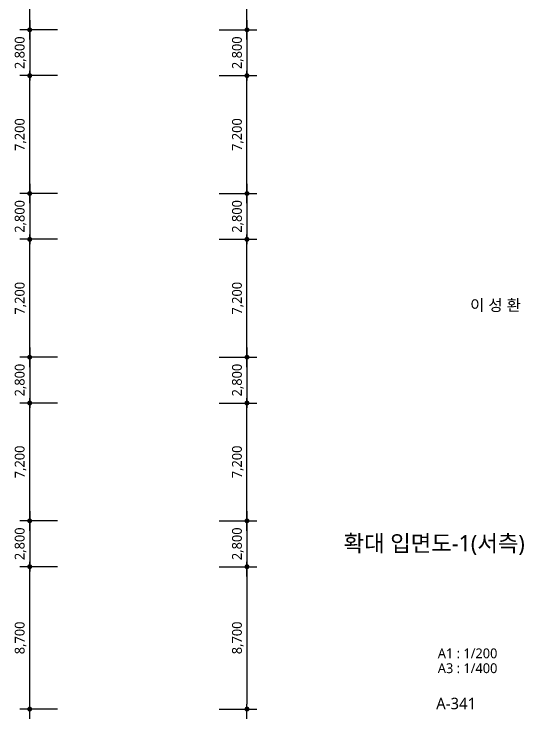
# Model space of a CAD drawing. Header units: millimetres. Extents: x 4937160 to 6265723, y 243853 to 348825.
# Drawn here: x 5057137 to 5088281, y 252893 to 295954 of the extents above; entities that cross this region are included whole.
import ezdxf
from ezdxf.enums import TextEntityAlignment as Align

# ---------------------------------------------------------------- set-up
doc = ezdxf.new("R2010")
doc.units = ezdxf.units.MM
doc.layers.get('0').update_dxf_attribs({"linetype": 'CONTINUOUS'})
doc.layers.add('A-BORD-TEXT', color=3, linetype='CONTINUOUS', lineweight=25)
doc.layers.add('DIM', color=7, linetype='CONTINUOUS')
doc.styles.add('HY울릉도L', font='')
doc.styles.add('맑은고딕', font='malgun.ttf')
doc.styles.get('HY울릉도L').set_extended_font_data('HYwulM')
doc.dimstyles.new('CDIM', dxfattribs={"dimtxt": 3, "dimasz": 1.5, "dimexe": 2, "dimexo": 1, "dimgap": 1, "dimtad": 1, "dimdec": 0, "dimrnd": 0.5, "dimzin": 0, "dimdsep": 32, "dimlunit": 6, "dimtxsty": 'HY울릉도L', "dimblk1": '_CIDOT', "dimblk2": '_CIDOT', "dimsah": 1, "dimcen": 5.5, "dimclrd": 2, "dimclre": 2, "dimclrt": 7, "dimadec": 0, "dimazin": 0, "dimtfac": 1, "dimtdec": 0, "dimtix": 1, "dimtmove": 2, "dimatfit": 1, "dimldrblk": '_CIDOT', "dimfxl": 1, "dimtolj": 1, "dimtzin": 0, "dimlwd": -1, "dimarcsym": 0})

# ---------------------------------------------------------------- blocks, each defined once
blk = doc.blocks.new('_CIDOT')
at = {"color": 0, "linetype": 'ByBlock'}
blk.add_line((2, 0), (-1, 0), dxfattribs=at)
at = {"color": 0, "linetype": 'ByBlock', "const_width": 0.5}
blk.add_lwpolyline([(-0.25, 0, 1), (0.25, 0, 1)], format="xyb", close=True, dxfattribs=at)
blk = doc.blocks.new('*D996')
at = {"layer": 'DIM', "lineweight": -2, "transparency": 16777216}
for p, q in [((5069674, 294993), (5071964, 294993)), ((5069674, 292193), (5071964, 292193))]:
    blk.add_line(p, q, dxfattribs=at)
at = {"layer": 'DIM', "transparency": 16777216}
blk.add_line((5071364, 294693), (5071364, 292493), dxfattribs=at)
at = {"layer": 'DIM', "transparency": 16777216, "xscale": 300, "yscale": 300, "zscale": 300}
for p, rotation in [((5071364, 294993), 90), ((5071364, 292193), 270)]:
    blk.add_blockref('_CIDOT', p, dxfattribs=dict(at, rotation=rotation))
at = {"layer": 'DIM', "color": 3, "transparency": 16777216, "insert": (5070804, 293593), "char_height": 600, "attachment_point": 5, "rotation": 90, "style": '맑은고딕'}
blk.add_mtext('\\A1;2,800', dxfattribs=at)
blk = doc.blocks.new('*D997')
at = {"layer": 'DIM', "lineweight": -2, "transparency": 16777216}
for p, q in [((5069674, 302193), (5071964, 302193)), ((5069674, 294993), (5071964, 294993))]:
    blk.add_line(p, q, dxfattribs=at)
at = {"layer": 'DIM', "transparency": 16777216}
blk.add_line((5071364, 295293), (5071364, 301893), dxfattribs=at)
at = {"layer": 'DIM', "transparency": 16777216, "xscale": 300, "yscale": 300, "zscale": 300}
for p, rotation in [((5071364, 302193), 90), ((5071364, 294993), 270)]:
    blk.add_blockref('_CIDOT', p, dxfattribs=dict(at, rotation=rotation))
at = {"layer": 'DIM', "color": 3, "transparency": 16777216, "insert": (5070804, 298593), "char_height": 600, "attachment_point": 5, "rotation": 90, "style": '맑은고딕'}
blk.add_mtext('\\A1;7,200', dxfattribs=at)
blk = doc.blocks.new('*D1004')
at = {"layer": 'DIM', "lineweight": -2, "transparency": 16777216}
for p, q in [((5069674, 272193), (5071964, 272193)), ((5069674, 264993), (5071964, 264993))]:
    blk.add_line(p, q, dxfattribs=at)
at = {"layer": 'DIM', "transparency": 16777216}
blk.add_line((5071364, 265293), (5071364, 271893), dxfattribs=at)
at = {"layer": 'DIM', "transparency": 16777216, "xscale": 300, "yscale": 300, "zscale": 300}
for p, rotation in [((5071364, 272193), 90), ((5071364, 264993), 270)]:
    blk.add_blockref('_CIDOT', p, dxfattribs=dict(at, rotation=rotation))
at = {"layer": 'DIM', "color": 3, "transparency": 16777216, "insert": (5070804, 268593), "char_height": 600, "attachment_point": 5, "rotation": 90, "style": '맑은고딕'}
blk.add_mtext('\\A1;7,200', dxfattribs=at)
blk = doc.blocks.new('*D1005')
at = {"layer": 'DIM', "lineweight": -2, "transparency": 16777216}
for p, q in [((5069674, 274993), (5071964, 274993)), ((5069674, 272193), (5071964, 272193))]:
    blk.add_line(p, q, dxfattribs=at)
at = {"layer": 'DIM', "transparency": 16777216}
blk.add_line((5071364, 274693), (5071364, 272493), dxfattribs=at)
at = {"layer": 'DIM', "transparency": 16777216, "xscale": 300, "yscale": 300, "zscale": 300}
for p, rotation in [((5071364, 274993), 90), ((5071364, 272193), 270)]:
    blk.add_blockref('_CIDOT', p, dxfattribs=dict(at, rotation=rotation))
at = {"layer": 'DIM', "color": 3, "transparency": 16777216, "insert": (5070804, 273593), "char_height": 600, "attachment_point": 5, "rotation": 90, "style": '맑은고딕'}
blk.add_mtext('\\A1;2,800', dxfattribs=at)
blk = doc.blocks.new('*D1003')
at = {"layer": 'DIM', "lineweight": -2, "transparency": 16777216}
for p, q in [((5069674, 264993), (5071964, 264993)), ((5069674, 262193), (5071964, 262193))]:
    blk.add_line(p, q, dxfattribs=at)
at = {"layer": 'DIM', "transparency": 16777216}
blk.add_line((5071364, 264693), (5071364, 262493), dxfattribs=at)
at = {"layer": 'DIM', "transparency": 16777216, "xscale": 300, "yscale": 300, "zscale": 300}
for p, rotation in [((5071364, 264993), 90), ((5071364, 262193), 270)]:
    blk.add_blockref('_CIDOT', p, dxfattribs=dict(at, rotation=rotation))
at = {"layer": 'DIM', "color": 3, "transparency": 16777216, "insert": (5070804, 263593), "char_height": 600, "attachment_point": 5, "rotation": 90, "style": '맑은고딕'}
blk.add_mtext('\\A1;2,800', dxfattribs=at)
blk = doc.blocks.new('*D1000')
at = {"layer": 'DIM', "lineweight": -2, "transparency": 16777216}
for p, q in [((5069674, 282193), (5071964, 282193)), ((5069674, 274993), (5071964, 274993))]:
    blk.add_line(p, q, dxfattribs=at)
at = {"layer": 'DIM', "transparency": 16777216}
blk.add_line((5071364, 275293), (5071364, 281893), dxfattribs=at)
at = {"layer": 'DIM', "transparency": 16777216, "xscale": 300, "yscale": 300, "zscale": 300}
for p, rotation in [((5071364, 282193), 90), ((5071364, 274993), 270)]:
    blk.add_blockref('_CIDOT', p, dxfattribs=dict(at, rotation=rotation))
at = {"layer": 'DIM', "color": 3, "transparency": 16777216, "insert": (5070804, 278593), "char_height": 600, "attachment_point": 5, "rotation": 90, "style": '맑은고딕'}
blk.add_mtext('\\A1;7,200', dxfattribs=at)
blk = doc.blocks.new('*D1001')
at = {"layer": 'DIM', "lineweight": -2, "transparency": 16777216}
for p, q in [((5069674, 284993), (5071964, 284993)), ((5069674, 282193), (5071964, 282193))]:
    blk.add_line(p, q, dxfattribs=at)
at = {"layer": 'DIM', "transparency": 16777216}
blk.add_line((5071364, 284693), (5071364, 282493), dxfattribs=at)
at = {"layer": 'DIM', "transparency": 16777216, "xscale": 300, "yscale": 300, "zscale": 300}
for p, rotation in [((5071364, 284993), 90), ((5071364, 282193), 270)]:
    blk.add_blockref('_CIDOT', p, dxfattribs=dict(at, rotation=rotation))
at = {"layer": 'DIM', "color": 3, "transparency": 16777216, "insert": (5070804, 283593), "char_height": 600, "attachment_point": 5, "rotation": 90, "style": '맑은고딕'}
blk.add_mtext('\\A1;2,800', dxfattribs=at)
blk = doc.blocks.new('*D1002')
at = {"layer": 'DIM', "lineweight": -2, "transparency": 16777216}
for p, q in [((5069674, 292193), (5071964, 292193)), ((5069674, 284993), (5071964, 284993))]:
    blk.add_line(p, q, dxfattribs=at)
at = {"layer": 'DIM', "transparency": 16777216}
blk.add_line((5071364, 285293), (5071364, 291893), dxfattribs=at)
at = {"layer": 'DIM', "transparency": 16777216, "xscale": 300, "yscale": 300, "zscale": 300}
for p, rotation in [((5071364, 292193), 90), ((5071364, 284993), 270)]:
    blk.add_blockref('_CIDOT', p, dxfattribs=dict(at, rotation=rotation))
at = {"layer": 'DIM', "color": 3, "transparency": 16777216, "insert": (5070804, 288593), "char_height": 600, "attachment_point": 5, "rotation": 90, "style": '맑은고딕'}
blk.add_mtext('\\A1;7,200', dxfattribs=at)
blk = doc.blocks.new('*D1006')
at = {"layer": 'DIM', "lineweight": -2, "transparency": 16777216}
for p, q in [((5069674, 262193), (5071964, 262193)), ((5069674, 253493), (5071964, 253493))]:
    blk.add_line(p, q, dxfattribs=at)
at = {"layer": 'DIM', "transparency": 16777216}
blk.add_line((5071364, 261893), (5071364, 253793), dxfattribs=at)
at = {"layer": 'DIM', "transparency": 16777216, "xscale": 300, "yscale": 300, "zscale": 300}
for p, rotation in [((5071364, 262193), 90), ((5071364, 253493), 270)]:
    blk.add_blockref('_CIDOT', p, dxfattribs=dict(at, rotation=rotation))
at = {"layer": 'DIM', "color": 3, "transparency": 16777216, "insert": (5070804, 257843), "char_height": 600, "attachment_point": 5, "rotation": 90, "style": '맑은고딕'}
blk.add_mtext('\\A1;8,700', dxfattribs=at)
blk = doc.blocks.new('*D1188')
at = {"layer": 'DIM', "lineweight": -2, "transparency": 16777216}
for p, q in [((5059781, 294993), (5057491, 294993)), ((5059781, 292193), (5057491, 292193))]:
    blk.add_line(p, q, dxfattribs=at)
at = {"layer": 'DIM', "transparency": 16777216}
blk.add_line((5058091, 294693), (5058091, 292493), dxfattribs=at)
at = {"layer": 'DIM', "transparency": 16777216, "xscale": 300, "yscale": 300, "zscale": 300}
for p, rotation in [((5058091, 294993), 90), ((5058091, 292193), 270)]:
    blk.add_blockref('_CIDOT', p, dxfattribs=dict(at, rotation=rotation))
at = {"layer": 'DIM', "color": 3, "transparency": 16777216, "insert": (5057531, 293593), "char_height": 600, "attachment_point": 5, "rotation": 90, "style": '맑은고딕'}
blk.add_mtext('\\A1;2,800', dxfattribs=at)
blk = doc.blocks.new('*D1189')
at = {"layer": 'DIM', "lineweight": -2, "transparency": 16777216}
for p, q in [((5059781, 302193), (5057491, 302193)), ((5059781, 294993), (5057491, 294993))]:
    blk.add_line(p, q, dxfattribs=at)
at = {"layer": 'DIM', "transparency": 16777216}
blk.add_line((5058091, 295293), (5058091, 301893), dxfattribs=at)
at = {"layer": 'DIM', "transparency": 16777216, "xscale": 300, "yscale": 300, "zscale": 300}
for p, rotation in [((5058091, 302193), 90), ((5058091, 294993), 270)]:
    blk.add_blockref('_CIDOT', p, dxfattribs=dict(at, rotation=rotation))
at = {"layer": 'DIM', "color": 3, "transparency": 16777216, "insert": (5057531, 298593), "char_height": 600, "attachment_point": 5, "rotation": 90, "style": '맑은고딕'}
blk.add_mtext('\\A1;7,200', dxfattribs=at)
blk = doc.blocks.new('*D1190')
at = {"layer": 'DIM', "lineweight": -2, "transparency": 16777216}
for p, q in [((5059781, 284993), (5057491, 284993)), ((5059781, 282193), (5057491, 282193))]:
    blk.add_line(p, q, dxfattribs=at)
at = {"layer": 'DIM', "transparency": 16777216}
blk.add_line((5058091, 284693), (5058091, 282493), dxfattribs=at)
at = {"layer": 'DIM', "transparency": 16777216, "xscale": 300, "yscale": 300, "zscale": 300}
for p, rotation in [((5058091, 284993), 90), ((5058091, 282193), 270)]:
    blk.add_blockref('_CIDOT', p, dxfattribs=dict(at, rotation=rotation))
at = {"layer": 'DIM', "color": 3, "transparency": 16777216, "insert": (5057531, 283593), "char_height": 600, "attachment_point": 5, "rotation": 90, "style": '맑은고딕'}
blk.add_mtext('\\A1;2,800', dxfattribs=at)
blk = doc.blocks.new('*D1191')
at = {"layer": 'DIM', "lineweight": -2, "transparency": 16777216}
for p, q in [((5059781, 292193), (5057491, 292193)), ((5059781, 284993), (5057491, 284993))]:
    blk.add_line(p, q, dxfattribs=at)
at = {"layer": 'DIM', "transparency": 16777216}
blk.add_line((5058091, 285293), (5058091, 291893), dxfattribs=at)
at = {"layer": 'DIM', "transparency": 16777216, "xscale": 300, "yscale": 300, "zscale": 300}
for p, rotation in [((5058091, 292193), 90), ((5058091, 284993), 270)]:
    blk.add_blockref('_CIDOT', p, dxfattribs=dict(at, rotation=rotation))
at = {"layer": 'DIM', "color": 3, "transparency": 16777216, "insert": (5057531, 288593), "char_height": 600, "attachment_point": 5, "rotation": 90, "style": '맑은고딕'}
blk.add_mtext('\\A1;7,200', dxfattribs=at)
blk = doc.blocks.new('*D1192')
at = {"layer": 'DIM', "lineweight": -2, "transparency": 16777216}
for p, q in [((5059781, 274993), (5057491, 274993)), ((5059781, 272193), (5057491, 272193))]:
    blk.add_line(p, q, dxfattribs=at)
at = {"layer": 'DIM', "transparency": 16777216}
blk.add_line((5058091, 274693), (5058091, 272493), dxfattribs=at)
at = {"layer": 'DIM', "transparency": 16777216, "xscale": 300, "yscale": 300, "zscale": 300}
for p, rotation in [((5058091, 274993), 90), ((5058091, 272193), 270)]:
    blk.add_blockref('_CIDOT', p, dxfattribs=dict(at, rotation=rotation))
at = {"layer": 'DIM', "color": 3, "transparency": 16777216, "insert": (5057531, 273593), "char_height": 600, "attachment_point": 5, "rotation": 90, "style": '맑은고딕'}
blk.add_mtext('\\A1;2,800', dxfattribs=at)
blk = doc.blocks.new('*D1193')
at = {"layer": 'DIM', "lineweight": -2, "transparency": 16777216}
for p, q in [((5059781, 282193), (5057491, 282193)), ((5059781, 274993), (5057491, 274993))]:
    blk.add_line(p, q, dxfattribs=at)
at = {"layer": 'DIM', "transparency": 16777216}
blk.add_line((5058091, 275293), (5058091, 281893), dxfattribs=at)
at = {"layer": 'DIM', "transparency": 16777216, "xscale": 300, "yscale": 300, "zscale": 300}
for p, rotation in [((5058091, 282193), 90), ((5058091, 274993), 270)]:
    blk.add_blockref('_CIDOT', p, dxfattribs=dict(at, rotation=rotation))
at = {"layer": 'DIM', "color": 3, "transparency": 16777216, "insert": (5057531, 278593), "char_height": 600, "attachment_point": 5, "rotation": 90, "style": '맑은고딕'}
blk.add_mtext('\\A1;7,200', dxfattribs=at)
blk = doc.blocks.new('*D1194')
at = {"layer": 'DIM', "lineweight": -2, "transparency": 16777216}
for p, q in [((5059781, 264993), (5057491, 264993)), ((5059781, 262193), (5057491, 262193))]:
    blk.add_line(p, q, dxfattribs=at)
at = {"layer": 'DIM', "transparency": 16777216}
blk.add_line((5058091, 264693), (5058091, 262493), dxfattribs=at)
at = {"layer": 'DIM', "transparency": 16777216, "xscale": 300, "yscale": 300, "zscale": 300}
for p, rotation in [((5058091, 264993), 90), ((5058091, 262193), 270)]:
    blk.add_blockref('_CIDOT', p, dxfattribs=dict(at, rotation=rotation))
at = {"layer": 'DIM', "color": 3, "transparency": 16777216, "insert": (5057531, 263593), "char_height": 600, "attachment_point": 5, "rotation": 90, "style": '맑은고딕'}
blk.add_mtext('\\A1;2,800', dxfattribs=at)
blk = doc.blocks.new('*D1195')
at = {"layer": 'DIM', "lineweight": -2, "transparency": 16777216}
for p, q in [((5059781, 272193), (5057491, 272193)), ((5059781, 264993), (5057491, 264993))]:
    blk.add_line(p, q, dxfattribs=at)
at = {"layer": 'DIM', "transparency": 16777216}
blk.add_line((5058091, 265293), (5058091, 271893), dxfattribs=at)
at = {"layer": 'DIM', "transparency": 16777216, "xscale": 300, "yscale": 300, "zscale": 300}
for p, rotation in [((5058091, 272193), 90), ((5058091, 264993), 270)]:
    blk.add_blockref('_CIDOT', p, dxfattribs=dict(at, rotation=rotation))
at = {"layer": 'DIM', "color": 3, "transparency": 16777216, "insert": (5057531, 268593), "char_height": 600, "attachment_point": 5, "rotation": 90, "style": '맑은고딕'}
blk.add_mtext('\\A1;7,200', dxfattribs=at)
blk = doc.blocks.new('*D1196')
at = {"layer": 'DIM', "lineweight": -2, "transparency": 16777216}
for p, q in [((5059781, 262193), (5057491, 262193)), ((5059781, 253493), (5057491, 253493))]:
    blk.add_line(p, q, dxfattribs=at)
at = {"layer": 'DIM', "transparency": 16777216}
blk.add_line((5058091, 253793), (5058091, 261893), dxfattribs=at)
at = {"layer": 'DIM', "transparency": 16777216, "xscale": 300, "yscale": 300, "zscale": 300}
for p, rotation in [((5058091, 262193), 90), ((5058091, 253493), 270)]:
    blk.add_blockref('_CIDOT', p, dxfattribs=dict(at, rotation=rotation))
at = {"layer": 'DIM', "color": 3, "transparency": 16777216, "insert": (5057531, 257843), "char_height": 600, "attachment_point": 5, "rotation": 90, "style": '맑은고딕'}
blk.add_mtext('\\A1;8,700', dxfattribs=at)

msp = doc.modelspace()

# ---------------------------------------------------------------- texts
at = {"layer": 'A-BORD-TEXT', "style": '맑은고딕'}
for s, height, p in [('이 성 환', 700, (5088100.6, 277819.2)), ('A1 : 1/200', 600, (5086661.1, 256598.7)), ('A3 : 1/400', 600, (5086661.1, 255691.7)), ('A-341', 700, (5085362.3, 253484.5))]:
    msp.add_text(s, height=height, dxfattribs=at).set_placement(p, align=Align.RIGHT)
msp.add_text('확대 입면도-1(서측)', height=1000, dxfattribs=at).set_placement((5082798.5, 263624.5), align=Align.MIDDLE_CENTER)

# ---------------------------------------------------------------- dimensions: what is measured, and where the dimension line sits
at = {"layer": 'DIM'}
for base, p1, p2, angle, picture, middle in [((5058091.2, 302193.3), (5060081.5, 294993.3), (5060081.5, 302193.3), 90, '*D1189', (5057530.8, 298593.3)), ((5071364.5, 302193.3), (5069374.1, 294993.3), (5069374.1, 302193.3), 90, '*D997', (5070804.1, 298593.3)), ((5058091.2, 292193.3), (5060081.5, 294993.3), (5060081.5, 292193.3), 270, '*D1188', (5057530.8, 293593.3)), ((5071364.5, 292193.3), (5069374.1, 294993.3), (5069374.1, 292193.3), 270, '*D996', (5070804.1, 293593.3)), ((5058091.2, 292193.3), (5060081.5, 284993.3), (5060081.5, 292193.3), 90, '*D1191', (5057530.8, 288593.3)), ((5071364.5, 292193.3), (5069374.1, 284993.3), (5069374.1, 292193.3), 90, '*D1002', (5070804.1, 288593.3)), ((5058091.2, 282193.3), (5060081.5, 284993.3), (5060081.5, 282193.3), 270, '*D1190', (5057530.8, 283593.3)), ((5071364.5, 282193.3), (5069374.1, 284993.3), (5069374.1, 282193.3), 270, '*D1001', (5070804.1, 283593.3)), ((5058091.2, 282193.3), (5060081.5, 274993.3), (5060081.5, 282193.3), 90, '*D1193', (5057530.8, 278593.3)), ((5071364.5, 282193.3), (5069374.1, 274993.3), (5069374.1, 282193.3), 90, '*D1000', (5070804.1, 278593.3)), ((5058091.2, 272193.3), (5060081.5, 274993.3), (5060081.5, 272193.3), 270, '*D1192', (5057530.8, 273593.3)), ((5071364.5, 272193.3), (5069374.1, 274993.3), (5069374.1, 272193.3), 270, '*D1005', (5070804.1, 273593.3)), ((5058091.2, 272193.3), (5060081.5, 264993.3), (5060081.5, 272193.3), 90, '*D1195', (5057530.8, 268593.3)), ((5071364.5, 272193.3), (5069374.1, 264993.3), (5069374.1, 272193.3), 90, '*D1004', (5070804.1, 268593.3)), ((5058091.2, 262193.3), (5060081.5, 264993.3), (5060081.5, 262193.3), 270, '*D1194', (5057530.8, 263593.3)), ((5071364.5, 262193.3), (5069374.1, 264993.3), (5069374.1, 262193.3), 270, '*D1003', (5070804.1, 263593.3)), ((5058091.2, 262193.3), (5060081.5, 253493.3), (5060081.5, 262193.3), 90, '*D1196', (5057530.8, 257843.3)), ((5071364.5, 253493.3), (5069374.1, 262193.3), (5069374.1, 253493.3), 270, '*D1006', (5070804.1, 257843.3))]:
    dim = msp.add_linear_dim(base=base, p1=p1, p2=p2, angle=angle, dimstyle='CDIM', override={"dimscale": 200, "dimexe": 3, "dimexo": 1.5, "dimtxsty": '맑은고딕', "dimclrd": 256, "dimclre": 256, "dimclrt": 3}, dxfattribs=at)
    dim.commit()
    dim.dimension.update_dxf_attribs({"geometry": picture, "text_midpoint": middle})

doc.saveas('drawing.dxf')
